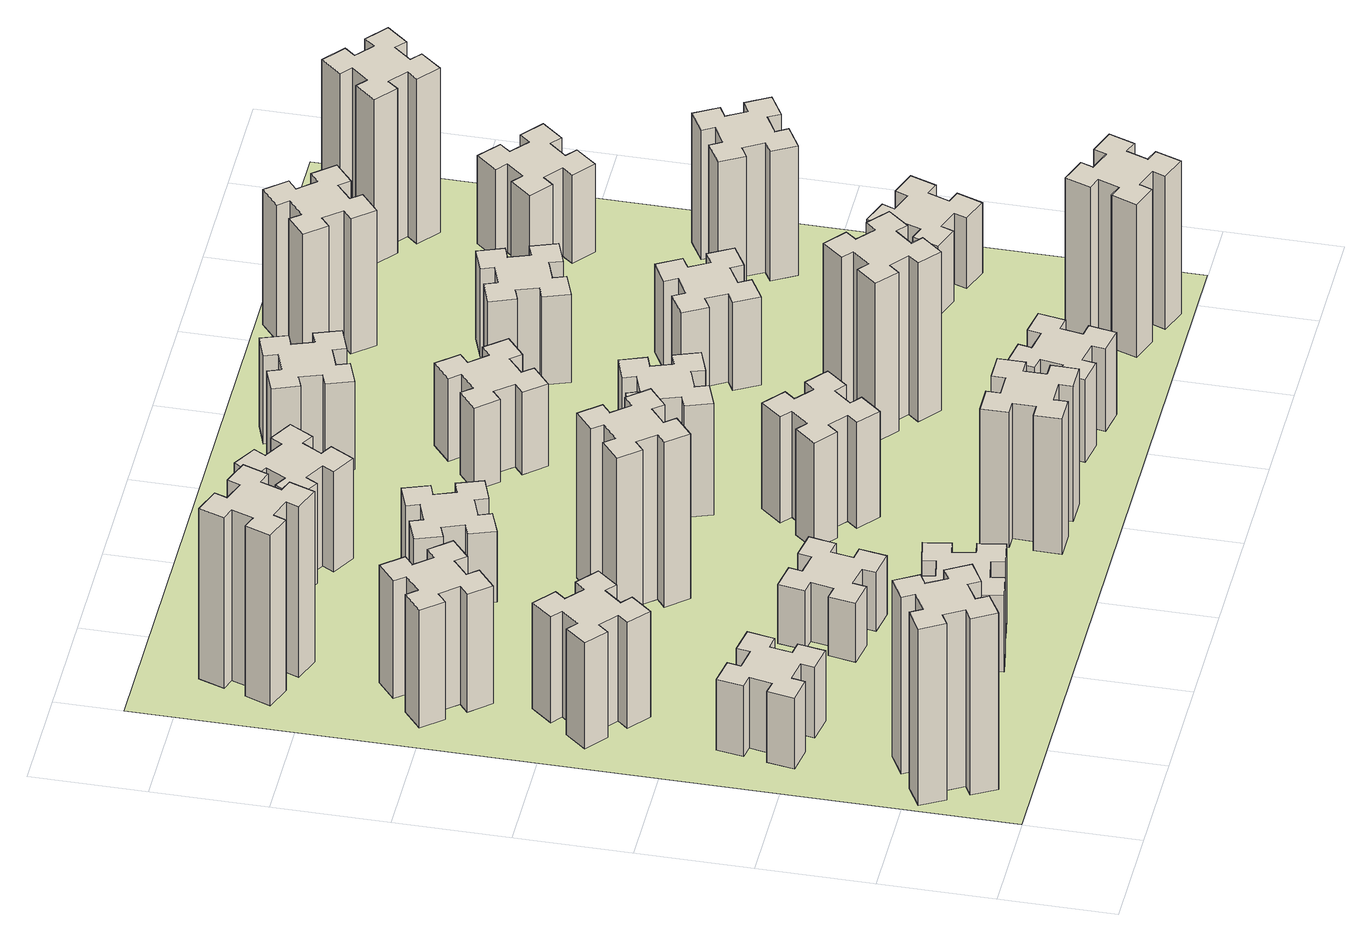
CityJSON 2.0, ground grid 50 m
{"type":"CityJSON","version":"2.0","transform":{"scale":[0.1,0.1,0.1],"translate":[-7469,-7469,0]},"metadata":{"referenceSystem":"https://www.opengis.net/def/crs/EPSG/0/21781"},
"CityObjects":{
"building1":{"type":"Building","attributes":{"class":"1000","function":"1000","usage":"1000","yearOfConstruction":2016,"roofType":"1000","measuredHeight":90,"storeysAboveGround":30,"storeysBelowGround":0},"geometry":[{"type":"Solid","lod":"1","boundaries":[[[[0,1,2,3,4,5,6,7,8,9,10,11,12,13,14,15,16,17,18,19]],[[17,16,20,21]],[[16,15,22,20]],[[15,14,23,22]],[[14,13,24,23]],[[13,12,25,24]],[[12,11,26,25]],[[11,10,27,26]],[[10,9,28,27]],[[9,8,29,28]],[[8,7,30,29]],[[7,6,31,30]],[[6,5,32,31]],[[5,4,33,32]],[[4,3,34,33]],[[3,2,35,34]],[[2,1,36,35]],[[1,0,37,36]],[[0,19,38,37]],[[19,18,39,38]],[[18,17,21,39]],[[24,25,26,27,28,29,30,31,32,33,34,35,36,37,38,39,21,20,22,23]]]]}]},
"building2":{"type":"Building","attributes":{"class":"1000","function":"1000","usage":"1000","yearOfConstruction":2016,"roofType":"1000","measuredHeight":36,"storeysAboveGround":30,"storeysBelowGround":0},"geometry":[{"type":"Solid","lod":"1","boundaries":[[[[40,41,42,43,44,45,46,47,48,49,50,51,52,53,54,55,56,57,58,59]],[[57,56,60,61]],[[56,55,62,60]],[[55,54,63,62]],[[54,53,64,63]],[[53,52,65,64]],[[52,51,66,65]],[[51,50,67,66]],[[50,49,68,67]],[[49,48,69,68]],[[48,47,70,69]],[[47,46,71,70]],[[46,45,72,71]],[[45,44,73,72]],[[44,43,74,73]],[[43,42,75,74]],[[42,41,76,75]],[[41,40,77,76]],[[40,59,78,77]],[[59,58,79,78]],[[58,57,61,79]],[[64,65,66,67,68,69,70,71,72,73,74,75,76,77,78,79,61,60,62,63]]]]}]},
"building3":{"type":"Building","attributes":{"class":"1000","function":"1000","usage":"1000","yearOfConstruction":2016,"roofType":"1000","measuredHeight":54,"storeysAboveGround":30,"storeysBelowGround":0},"geometry":[{"type":"Solid","lod":"1","boundaries":[[[[80,81,82,83,84,85,86,87,88,89,90,91,92,93,94,95,96,97,98,99]],[[97,96,100,101]],[[96,95,102,100]],[[95,94,103,102]],[[94,93,104,103]],[[93,92,105,104]],[[92,91,106,105]],[[91,90,107,106]],[[90,89,108,107]],[[89,88,109,108]],[[88,87,110,109]],[[87,86,111,110]],[[86,85,112,111]],[[85,84,113,112]],[[84,83,114,113]],[[83,82,115,114]],[[82,81,116,115]],[[81,80,117,116]],[[80,99,118,117]],[[99,98,119,118]],[[98,97,101,119]],[[104,105,106,107,108,109,110,111,112,113,114,115,116,117,118,119,101,100,102,103]]]]}]},
"building4":{"type":"Building","attributes":{"class":"1000","function":"1000","usage":"1000","yearOfConstruction":2016,"roofType":"1000","measuredHeight":60,"storeysAboveGround":30,"storeysBelowGround":0},"geometry":[{"type":"Solid","lod":"1","boundaries":[[[[120,121,122,123,124,125,126,127,128,129,130,131,132,133,134,135,136,137,138,139]],[[137,136,140,141]],[[136,135,142,140]],[[135,134,143,142]],[[134,133,144,143]],[[133,132,145,144]],[[132,131,146,145]],[[131,130,147,146]],[[130,129,148,147]],[[129,128,149,148]],[[128,127,150,149]],[[127,126,151,150]],[[126,125,152,151]],[[125,124,153,152]],[[124,123,154,153]],[[123,122,155,154]],[[122,121,156,155]],[[121,120,157,156]],[[120,139,158,157]],[[139,138,159,158]],[[138,137,141,159]],[[144,145,146,147,148,149,150,151,152,153,154,155,156,157,158,159,141,140,142,143]]]]}]},
"building5":{"type":"Building","attributes":{"class":"1000","function":"1000","usage":"1000","yearOfConstruction":2016,"roofType":"1000","measuredHeight":39,"storeysAboveGround":30,"storeysBelowGround":0},"geometry":[{"type":"Solid","lod":"1","boundaries":[[[[160,161,162,163,164,165,166,167,168,169,170,171,172,173,174,175,176,177,178,179]],[[177,176,180,181]],[[176,175,182,180]],[[175,174,183,182]],[[174,173,184,183]],[[173,172,185,184]],[[172,171,186,185]],[[171,170,187,186]],[[170,169,188,187]],[[169,168,189,188]],[[168,167,190,189]],[[167,166,191,190]],[[166,165,192,191]],[[165,164,193,192]],[[164,163,194,193]],[[163,162,195,194]],[[162,161,196,195]],[[161,160,197,196]],[[160,179,198,197]],[[179,178,199,198]],[[178,177,181,199]],[[184,185,186,187,188,189,190,191,192,193,194,195,196,197,198,199,181,180,182,183]]]]}]},
"building6":{"type":"Building","attributes":{"class":"1000","function":"1000","usage":"1000","yearOfConstruction":2016,"roofType":"1000","measuredHeight":87,"storeysAboveGround":30,"storeysBelowGround":0},"geometry":[{"type":"Solid","lod":"1","boundaries":[[[[200,201,202,203,204,205,206,207,208,209,210,211,212,213,214,215,216,217,218,219]],[[217,216,220,221]],[[216,215,222,220]],[[215,214,223,222]],[[214,213,224,223]],[[213,212,225,224]],[[212,211,226,225]],[[211,210,227,226]],[[210,209,228,227]],[[209,208,229,228]],[[208,207,230,229]],[[207,206,231,230]],[[206,205,232,231]],[[205,204,233,232]],[[204,203,234,233]],[[203,202,235,234]],[[202,201,236,235]],[[201,200,237,236]],[[200,219,238,237]],[[219,218,239,238]],[[218,217,221,239]],[[224,225,226,227,228,229,230,231,232,233,234,235,236,237,238,239,221,220,222,223]]]]}]},
"building7":{"type":"Building","attributes":{"class":"1000","function":"1000","usage":"1000","yearOfConstruction":2016,"roofType":"1000","measuredHeight":30,"storeysAboveGround":30,"storeysBelowGround":0},"geometry":[{"type":"Solid","lod":"1","boundaries":[[[[240,241,242,243,244,245,246,247,248,249,250,251,252,253,254,255,256,257,258,259]],[[257,256,260,261]],[[256,255,262,260]],[[255,254,263,262]],[[254,253,264,263]],[[253,252,265,264]],[[252,251,266,265]],[[251,250,267,266]],[[250,249,268,267]],[[249,248,269,268]],[[248,247,270,269]],[[247,246,271,270]],[[246,245,272,271]],[[245,244,273,272]],[[244,243,274,273]],[[243,242,275,274]],[[242,241,276,275]],[[241,240,277,276]],[[240,259,278,277]],[[259,258,279,278]],[[258,257,261,279]],[[264,265,266,267,268,269,270,271,272,273,274,275,276,277,278,279,261,260,262,263]]]]}]},
"building8":{"type":"Building","attributes":{"class":"1000","function":"1000","usage":"1000","yearOfConstruction":2016,"roofType":"1000","measuredHeight":84,"storeysAboveGround":30,"storeysBelowGround":0},"geometry":[{"type":"Solid","lod":"1","boundaries":[[[[280,281,282,283,284,285,286,287,288,289,290,291,292,293,294,295,296,297,298,299]],[[297,296,300,301]],[[296,295,302,300]],[[295,294,303,302]],[[294,293,304,303]],[[293,292,305,304]],[[292,291,306,305]],[[291,290,307,306]],[[290,289,308,307]],[[289,288,309,308]],[[288,287,310,309]],[[287,286,311,310]],[[286,285,312,311]],[[285,284,313,312]],[[284,283,314,313]],[[283,282,315,314]],[[282,281,316,315]],[[281,280,317,316]],[[280,299,318,317]],[[299,298,319,318]],[[298,297,301,319]],[[304,305,306,307,308,309,310,311,312,313,314,315,316,317,318,319,301,300,302,303]]]]}]},
"building9":{"type":"Building","attributes":{"class":"1000","function":"1000","usage":"1000","yearOfConstruction":2016,"roofType":"1000","measuredHeight":36,"storeysAboveGround":30,"storeysBelowGround":0},"geometry":[{"type":"Solid","lod":"1","boundaries":[[[[320,321,322,323,324,325,326,327,328,329,330,331,332,333,334,335,336,337,338,339]],[[337,336,340,341]],[[336,335,342,340]],[[335,334,343,342]],[[334,333,344,343]],[[333,332,345,344]],[[332,331,346,345]],[[331,330,347,346]],[[330,329,348,347]],[[329,328,349,348]],[[328,327,350,349]],[[327,326,351,350]],[[326,325,352,351]],[[325,324,353,352]],[[324,323,354,353]],[[323,322,355,354]],[[322,321,356,355]],[[321,320,357,356]],[[320,339,358,357]],[[339,338,359,358]],[[338,337,341,359]],[[344,345,346,347,348,349,350,351,352,353,354,355,356,357,358,359,341,340,342,343]]]]}]},
"building10":{"type":"Building","attributes":{"class":"1000","function":"1000","usage":"1000","yearOfConstruction":2016,"roofType":"1000","measuredHeight":69,"storeysAboveGround":30,"storeysBelowGround":0},"geometry":[{"type":"Solid","lod":"1","boundaries":[[[[360,361,362,363,364,365,366,367,368,369,370,371,372,373,374,375,376,377,378,379]],[[377,376,380,381]],[[376,375,382,380]],[[375,374,383,382]],[[374,373,384,383]],[[373,372,385,384]],[[372,371,386,385]],[[371,370,387,386]],[[370,369,388,387]],[[369,368,389,388]],[[368,367,390,389]],[[367,366,391,390]],[[366,365,392,391]],[[365,364,393,392]],[[364,363,394,393]],[[363,362,395,394]],[[362,361,396,395]],[[361,360,397,396]],[[360,379,398,397]],[[379,378,399,398]],[[378,377,381,399]],[[384,385,386,387,388,389,390,391,392,393,394,395,396,397,398,399,381,380,382,383]]]]}]},
"building11":{"type":"Building","attributes":{"class":"1000","function":"1000","usage":"1000","yearOfConstruction":2016,"roofType":"1000","measuredHeight":51,"storeysAboveGround":30,"storeysBelowGround":0},"geometry":[{"type":"Solid","lod":"1","boundaries":[[[[400,401,402,403,404,405,406,407,408,409,410,411,412,413,414,415,416,417,418,419]],[[417,416,420,421]],[[416,415,422,420]],[[415,414,423,422]],[[414,413,424,423]],[[413,412,425,424]],[[412,411,426,425]],[[411,410,427,426]],[[410,409,428,427]],[[409,408,429,428]],[[408,407,430,429]],[[407,406,431,430]],[[406,405,432,431]],[[405,404,433,432]],[[404,403,434,433]],[[403,402,435,434]],[[402,401,436,435]],[[401,400,437,436]],[[400,419,438,437]],[[419,418,439,438]],[[418,417,421,439]],[[424,425,426,427,428,429,430,431,432,433,434,435,436,437,438,439,421,420,422,423]]]]}]},
"building12":{"type":"Building","attributes":{"class":"1000","function":"1000","usage":"1000","yearOfConstruction":2016,"roofType":"1000","measuredHeight":54,"storeysAboveGround":30,"storeysBelowGround":0},"geometry":[{"type":"Solid","lod":"1","boundaries":[[[[440,441,442,443,444,445,446,447,448,449,450,451,452,453,454,455,456,457,458,459]],[[457,456,460,461]],[[456,455,462,460]],[[455,454,463,462]],[[454,453,464,463]],[[453,452,465,464]],[[452,451,466,465]],[[451,450,467,466]],[[450,449,468,467]],[[449,448,469,468]],[[448,447,470,469]],[[447,446,471,470]],[[446,445,472,471]],[[445,444,473,472]],[[444,443,474,473]],[[443,442,475,474]],[[442,441,476,475]],[[441,440,477,476]],[[440,459,478,477]],[[459,458,479,478]],[[458,457,461,479]],[[464,465,466,467,468,469,470,471,472,473,474,475,476,477,478,479,461,460,462,463]]]]}]},
"building13":{"type":"Building","attributes":{"class":"1000","function":"1000","usage":"1000","yearOfConstruction":2016,"roofType":"1000","measuredHeight":57,"storeysAboveGround":30,"storeysBelowGround":0},"geometry":[{"type":"Solid","lod":"1","boundaries":[[[[480,481,482,483,484,485,486,487,488,489,490,491,492,493,494,495,496,497,498,499]],[[497,496,500,501]],[[496,495,502,500]],[[495,494,503,502]],[[494,493,504,503]],[[493,492,505,504]],[[492,491,506,505]],[[491,490,507,506]],[[490,489,508,507]],[[489,488,509,508]],[[488,487,510,509]],[[487,486,511,510]],[[486,485,512,511]],[[485,484,513,512]],[[484,483,514,513]],[[483,482,515,514]],[[482,481,516,515]],[[481,480,517,516]],[[480,499,518,517]],[[499,498,519,518]],[[498,497,501,519]],[[504,505,506,507,508,509,510,511,512,513,514,515,516,517,518,519,501,500,502,503]]]]}]},
"building14":{"type":"Building","attributes":{"class":"1000","function":"1000","usage":"1000","yearOfConstruction":2016,"roofType":"1000","measuredHeight":42,"storeysAboveGround":30,"storeysBelowGround":0},"geometry":[{"type":"Solid","lod":"1","boundaries":[[[[520,521,522,523,524,525,526,527,528,529,530,531,532,533,534,535,536,537,538,539]],[[537,536,540,541]],[[536,535,542,540]],[[535,534,543,542]],[[534,533,544,543]],[[533,532,545,544]],[[532,531,546,545]],[[531,530,547,546]],[[530,529,548,547]],[[529,528,549,548]],[[528,527,550,549]],[[527,526,551,550]],[[526,525,552,551]],[[525,524,553,552]],[[524,523,554,553]],[[523,522,555,554]],[[522,521,556,555]],[[521,520,557,556]],[[520,539,558,557]],[[539,538,559,558]],[[538,537,541,559]],[[544,545,546,547,548,549,550,551,552,553,554,555,556,557,558,559,541,540,542,543]]]]}]},
"building15":{"type":"Building","attributes":{"class":"1000","function":"1000","usage":"1000","yearOfConstruction":2016,"roofType":"1000","measuredHeight":42,"storeysAboveGround":30,"storeysBelowGround":0},"geometry":[{"type":"Solid","lod":"1","boundaries":[[[[560,561,562,563,564,565,566,567,568,569,570,571,572,573,574,575,576,577,578,579]],[[577,576,580,581]],[[576,575,582,580]],[[575,574,583,582]],[[574,573,584,583]],[[573,572,585,584]],[[572,571,586,585]],[[571,570,587,586]],[[570,569,588,587]],[[569,568,589,588]],[[568,567,590,589]],[[567,566,591,590]],[[566,565,592,591]],[[565,564,593,592]],[[564,563,594,593]],[[563,562,595,594]],[[562,561,596,595]],[[561,560,597,596]],[[560,579,598,597]],[[579,578,599,598]],[[578,577,581,599]],[[584,585,586,587,588,589,590,591,592,593,594,595,596,597,598,599,581,580,582,583]]]]}]},
"building16":{"type":"Building","attributes":{"class":"1000","function":"1000","usage":"1000","yearOfConstruction":2016,"roofType":"1000","measuredHeight":45,"storeysAboveGround":30,"storeysBelowGround":0},"geometry":[{"type":"Solid","lod":"1","boundaries":[[[[600,601,602,603,604,605,606,607,608,609,610,611,612,613,614,615,616,617,618,619]],[[617,616,620,621]],[[616,615,622,620]],[[615,614,623,622]],[[614,613,624,623]],[[613,612,625,624]],[[612,611,626,625]],[[611,610,627,626]],[[610,609,628,627]],[[609,608,629,628]],[[608,607,630,629]],[[607,606,631,630]],[[606,605,632,631]],[[605,604,633,632]],[[604,603,634,633]],[[603,602,635,634]],[[602,601,636,635]],[[601,600,637,636]],[[600,619,638,637]],[[619,618,639,638]],[[618,617,621,639]],[[624,625,626,627,628,629,630,631,632,633,634,635,636,637,638,639,621,620,622,623]]]]}]},
"building17":{"type":"Building","attributes":{"class":"1000","function":"1000","usage":"1000","yearOfConstruction":2016,"roofType":"1000","measuredHeight":81,"storeysAboveGround":30,"storeysBelowGround":0},"geometry":[{"type":"Solid","lod":"1","boundaries":[[[[640,641,642,643,644,645,646,647,648,649,650,651,652,653,654,655,656,657,658,659]],[[657,656,660,661]],[[656,655,662,660]],[[655,654,663,662]],[[654,653,664,663]],[[653,652,665,664]],[[652,651,666,665]],[[651,650,667,666]],[[650,649,668,667]],[[649,648,669,668]],[[648,647,670,669]],[[647,646,671,670]],[[646,645,672,671]],[[645,644,673,672]],[[644,643,674,673]],[[643,642,675,674]],[[642,641,676,675]],[[641,640,677,676]],[[640,659,678,677]],[[659,658,679,678]],[[658,657,661,679]],[[664,665,666,667,668,669,670,671,672,673,674,675,676,677,678,679,661,660,662,663]]]]}]},
"building18":{"type":"Building","attributes":{"class":"1000","function":"1000","usage":"1000","yearOfConstruction":2016,"roofType":"1000","measuredHeight":45,"storeysAboveGround":30,"storeysBelowGround":0},"geometry":[{"type":"Solid","lod":"1","boundaries":[[[[680,681,682,683,684,685,686,687,688,689,690,691,692,693,694,695,696,697,698,699]],[[697,696,700,701]],[[696,695,702,700]],[[695,694,703,702]],[[694,693,704,703]],[[693,692,705,704]],[[692,691,706,705]],[[691,690,707,706]],[[690,689,708,707]],[[689,688,709,708]],[[688,687,710,709]],[[687,686,711,710]],[[686,685,712,711]],[[685,684,713,712]],[[684,683,714,713]],[[683,682,715,714]],[[682,681,716,715]],[[681,680,717,716]],[[680,699,718,717]],[[699,698,719,718]],[[698,697,701,719]],[[704,705,706,707,708,709,710,711,712,713,714,715,716,717,718,719,701,700,702,703]]]]}]},
"building19":{"type":"Building","attributes":{"class":"1000","function":"1000","usage":"1000","yearOfConstruction":2016,"roofType":"1000","measuredHeight":45,"storeysAboveGround":30,"storeysBelowGround":0},"geometry":[{"type":"Solid","lod":"1","boundaries":[[[[720,721,722,723,724,725,726,727,728,729,730,731,732,733,734,735,736,737,738,739]],[[737,736,740,741]],[[736,735,742,740]],[[735,734,743,742]],[[734,733,744,743]],[[733,732,745,744]],[[732,731,746,745]],[[731,730,747,746]],[[730,729,748,747]],[[729,728,749,748]],[[728,727,750,749]],[[727,726,751,750]],[[726,725,752,751]],[[725,724,753,752]],[[724,723,754,753]],[[723,722,755,754]],[[722,721,756,755]],[[721,720,757,756]],[[720,739,758,757]],[[739,738,759,758]],[[738,737,741,759]],[[744,745,746,747,748,749,750,751,752,753,754,755,756,757,758,759,741,740,742,743]]]]}]},
"building20":{"type":"Building","attributes":{"class":"1000","function":"1000","usage":"1000","yearOfConstruction":2016,"roofType":"1000","measuredHeight":78,"storeysAboveGround":30,"storeysBelowGround":0},"geometry":[{"type":"Solid","lod":"1","boundaries":[[[[760,761,762,763,764,765,766,767,768,769,770,771,772,773,774,775,776,777,778,779]],[[777,776,780,781]],[[776,775,782,780]],[[775,774,783,782]],[[774,773,784,783]],[[773,772,785,784]],[[772,771,786,785]],[[771,770,787,786]],[[770,769,788,787]],[[769,768,789,788]],[[768,767,790,789]],[[767,766,791,790]],[[766,765,792,791]],[[765,764,793,792]],[[764,763,794,793]],[[763,762,795,794]],[[762,761,796,795]],[[761,760,797,796]],[[760,779,798,797]],[[779,778,799,798]],[[778,777,781,799]],[[784,785,786,787,788,789,790,791,792,793,794,795,796,797,798,799,781,780,782,783]]]]}]},
"building21":{"type":"Building","attributes":{"class":"1000","function":"1000","usage":"1000","yearOfConstruction":2016,"roofType":"1000","measuredHeight":69,"storeysAboveGround":30,"storeysBelowGround":0},"geometry":[{"type":"Solid","lod":"1","boundaries":[[[[800,801,802,803,804,805,806,807,808,809,810,811,812,813,814,815,816,817,818,819]],[[817,816,820,821]],[[816,815,822,820]],[[815,814,823,822]],[[814,813,824,823]],[[813,812,825,824]],[[812,811,826,825]],[[811,810,827,826]],[[810,809,828,827]],[[809,808,829,828]],[[808,807,830,829]],[[807,806,831,830]],[[806,805,832,831]],[[805,804,833,832]],[[804,803,834,833]],[[803,802,835,834]],[[802,801,836,835]],[[801,800,837,836]],[[800,819,838,837]],[[819,818,839,838]],[[818,817,821,839]],[[824,825,826,827,828,829,830,831,832,833,834,835,836,837,838,839,821,820,822,823]]]]}]},
"building22":{"type":"Building","attributes":{"class":"1000","function":"1000","usage":"1000","yearOfConstruction":2016,"roofType":"1000","measuredHeight":36,"storeysAboveGround":30,"storeysBelowGround":0},"geometry":[{"type":"Solid","lod":"1","boundaries":[[[[840,841,842,843,844,845,846,847,848,849,850,851,852,853,854,855,856,857,858,859]],[[857,856,860,861]],[[856,855,862,860]],[[855,854,863,862]],[[854,853,864,863]],[[853,852,865,864]],[[852,851,866,865]],[[851,850,867,866]],[[850,849,868,867]],[[849,848,869,868]],[[848,847,870,869]],[[847,846,871,870]],[[846,845,872,871]],[[845,844,873,872]],[[844,843,874,873]],[[843,842,875,874]],[[842,841,876,875]],[[841,840,877,876]],[[840,859,878,877]],[[859,858,879,878]],[[858,857,861,879]],[[864,865,866,867,868,869,870,871,872,873,874,875,876,877,878,879,861,860,862,863]]]]}]},
"building23":{"type":"Building","attributes":{"class":"1000","function":"1000","usage":"1000","yearOfConstruction":2016,"roofType":"1000","measuredHeight":66,"storeysAboveGround":30,"storeysBelowGround":0},"geometry":[{"type":"Solid","lod":"1","boundaries":[[[[880,881,882,883,884,885,886,887,888,889,890,891,892,893,894,895,896,897,898,899]],[[897,896,900,901]],[[896,895,902,900]],[[895,894,903,902]],[[894,893,904,903]],[[893,892,905,904]],[[892,891,906,905]],[[891,890,907,906]],[[890,889,908,907]],[[889,888,909,908]],[[888,887,910,909]],[[887,886,911,910]],[[886,885,912,911]],[[885,884,913,912]],[[884,883,914,913]],[[883,882,915,914]],[[882,881,916,915]],[[881,880,917,916]],[[880,899,918,917]],[[899,898,919,918]],[[898,897,901,919]],[[904,905,906,907,908,909,910,911,912,913,914,915,916,917,918,919,901,900,902,903]]]]}]},
"building24":{"type":"Building","attributes":{"class":"1000","function":"1000","usage":"1000","yearOfConstruction":2016,"roofType":"1000","measuredHeight":45,"storeysAboveGround":30,"storeysBelowGround":0},"geometry":[{"type":"Solid","lod":"1","boundaries":[[[[920,921,922,923,924,925,926,927,928,929,930,931,932,933,934,935,936,937,938,939]],[[937,936,940,941]],[[936,935,942,940]],[[935,934,943,942]],[[934,933,944,943]],[[933,932,945,944]],[[932,931,946,945]],[[931,930,947,946]],[[930,929,948,947]],[[929,928,949,948]],[[928,927,950,949]],[[927,926,951,950]],[[926,925,952,951]],[[925,924,953,952]],[[924,923,954,953]],[[923,922,955,954]],[[922,921,956,955]],[[921,920,957,956]],[[920,939,958,957]],[[939,938,959,958]],[[938,937,941,959]],[[944,945,946,947,948,949,950,951,952,953,954,955,956,957,958,959,941,940,942,943]]]]}]},
"building25":{"type":"Building","attributes":{"class":"1000","function":"1000","usage":"1000","yearOfConstruction":2016,"roofType":"1000","measuredHeight":84,"storeysAboveGround":30,"storeysBelowGround":0},"geometry":[{"type":"Solid","lod":"1","boundaries":[[[[960,961,962,963,964,965,966,967,968,969,970,971,972,973,974,975,976,977,978,979]],[[977,976,980,981]],[[976,975,982,980]],[[975,974,983,982]],[[974,973,984,983]],[[973,972,985,984]],[[972,971,986,985]],[[971,970,987,986]],[[970,969,988,987]],[[969,968,989,988]],[[968,967,990,989]],[[967,966,991,990]],[[966,965,992,991]],[[965,964,993,992]],[[964,963,994,993]],[[963,962,995,994]],[[962,961,996,995]],[[961,960,997,996]],[[960,979,998,997]],[[979,978,999,998]],[[978,977,981,999]],[[984,985,986,987,988,989,990,991,992,993,994,995,996,997,998,999,981,980,982,983]]]]}]},
"landuse1":{"type":"LandUse","attributes":{"name":"plot1","function":"1010"},"geometry":[{"type":"MultiSurface","lod":"1","boundaries":[[[1000,1001,1002,1003]]]}]}
},
"vertices":[
[155,364,0],[205,277,0],[153,247,0],[213,143,0],[317,203,0],[287,255,0],[374,305,0],[404,253,0],[508,313,0],[448,417,0],[396,387,0],[346,474,0],[398,504,0],[338,608,0],[234,548,0],[264,496,0],[177,446,0],[147,498,0],[43,438,0],[103,334,0],[177,446,900],[147,498,900],[264,496,900],[234,548,900],[338,608,900],[398,504,900],[346,474,900],[396,387,900],[448,417,900],[508,313,900],[404,253,900],[374,305,900],[287,255,900],[317,203,900],[213,143,900],[153,247,900],[205,277,900],[155,364,900],[103,334,900],[43,438,900],
[307,1016,0],[405,998,0],[395,939,0],[513,918,0],[534,1037,0],[475,1047,0],[492,1145,0],[551,1135,0],[572,1253,0],[454,1274,0],[444,1215,0],[345,1232,0],[356,1291,0],[237,1312,0],[217,1194,0],[276,1184,0],[258,1085,0],[199,1096,0],[178,977,0],[297,957,0],[258,1085,360],[199,1096,360],[276,1184,360],[217,1194,360],[237,1312,360],[356,1291,360],[345,1232,360],[444,1215,360],[454,1274,360],[572,1253,360],[551,1135,360],[492,1145,360],[475,1047,360],[534,1037,360],[513,918,360],[395,939,360],[405,998,360],[307,1016,360],[297,957,360],[178,977,360],
[484,1907,0],[408,1972,0],[446,2018,0],[354,2095,0],[277,2003,0],[323,1964,0],[259,1888,0],[213,1926,0],[136,1834,0],[228,1757,0],[266,1803,0],[343,1739,0],[304,1693,0],[396,1616,0],[473,1708,0],[427,1746,0],[492,1823,0],[538,1784,0],[615,1876,0],[523,1953,0],[492,1823,540],[538,1784,540],[427,1746,540],[473,1708,540],[396,1616,540],[304,1693,540],[343,1739,540],[266,1803,540],[228,1757,540],[136,1834,540],[213,1926,540],[259,1888,540],[323,1964,540],[277,2003,540],[354,2095,540],[446,2018,540],[408,1972,540],[484,1907,540],[523,1953,540],[615,1876,540],
[492,2528,0],[427,2604,0],[473,2643,0],[396,2735,0],[304,2658,0],[343,2612,0],[266,2547,0],[228,2593,0],[136,2516,0],[213,2424,0],[259,2463,0],[323,2386,0],[277,2348,0],[354,2256,0],[446,2333,0],[408,2379,0],[484,2443,0],[523,2397,0],[615,2474,0],[538,2566,0],[484,2443,600],[523,2397,600],[408,2379,600],[446,2333,600],[354,2256,600],[277,2348,600],[323,2386,600],[259,2463,600],[213,2424,600],[136,2516,600],[228,2593,600],[266,2547,600],[343,2612,600],[304,2658,600],[396,2735,600],[473,2643,600],[427,2604,600],[492,2528,600],[538,2566,600],[615,2474,600],
[1085,358,0],[1184,376,0],[1194,317,0],[1312,337,0],[1291,456,0],[1232,445,0],[1215,544,0],[1274,554,0],[1253,672,0],[1135,651,0],[1145,592,0],[1047,575,0],[1037,634,0],[918,613,0],[939,495,0],[998,505,0],[1016,407,0],[957,397,0],[977,278,0],[1096,299,0],[1016,407,390],[957,397,390],[998,505,390],[939,495,390],[918,613,390],[1037,634,390],[1047,575,390],[1145,592,390],[1135,651,390],[1253,672,390],[1274,554,390],[1215,544,390],[1232,445,390],[1291,456,390],[1312,337,390],[1194,317,390],[1184,376,390],[1085,358,390],[1096,299,390],[977,278,390],
[462,3151,0],[496,3245,0],[552,3224,0],[593,3337,0],[480,3378,0],[460,3322,0],[366,3356,0],[387,3412,0],[274,3453,0],[233,3340,0],[289,3320,0],[255,3226,0],[199,3247,0],[157,3134,0],[270,3093,0],[291,3149,0],[385,3115,0],[364,3059,0],[477,3017,0],[518,3130,0],[385,3115,870],[364,3059,870],[291,3149,870],[270,3093,870],[157,3134,870],[199,3247,870],[255,3226,870],[289,3320,870],[233,3340,870],[274,3453,870],[387,3412,870],[366,3356,870],[460,3322,870],[480,3378,870],[593,3337,870],[552,3224,870],[496,3245,870],[462,3151,870],[518,3130,870],[477,3017,870],
[1016,1084,0],[998,985,0],[939,996,0],[918,877,0],[1037,857,0],[1047,916,0],[1145,898,0],[1135,839,0],[1253,818,0],[1274,937,0],[1215,947,0],[1232,1045,0],[1291,1035,0],[1312,1153,0],[1194,1174,0],[1184,1115,0],[1085,1132,0],[1096,1191,0],[977,1212,0],[957,1094,0],[1085,1132,300],[1096,1191,300],[1184,1115,300],[1194,1174,300],[1312,1153,300],[1291,1035,300],[1232,1045,300],[1215,947,300],[1274,937,300],[1253,818,300],[1135,839,300],[1145,898,300],[1047,916,300],[1037,857,300],[918,877,300],[939,996,300],[998,985,300],[1016,1084,300],[957,1094,300],[977,1212,300],
[1248,1739,0],[1324,1803,0],[1363,1757,0],[1455,1834,0],[1378,1926,0],[1332,1888,0],[1267,1964,0],[1313,2003,0],[1236,2095,0],[1144,2018,0],[1183,1972,0],[1106,1907,0],[1068,1953,0],[976,1876,0],[1053,1784,0],[1099,1823,0],[1163,1746,0],[1117,1708,0],[1194,1616,0],[1286,1693,0],[1163,1746,840],[1117,1708,840],[1099,1823,840],[1053,1784,840],[976,1876,840],[1068,1953,840],[1106,1907,840],[1183,1972,840],[1144,2018,840],[1236,2095,840],[1313,2003,840],[1267,1964,840],[1332,1888,840],[1378,1926,840],[1455,1834,840],[1363,1757,840],[1324,1803,840],[1248,1739,840],[1286,1693,840],[1194,1616,840],
[1125,2716,0],[1031,2682,0],[1010,2738,0],[897,2697,0],[939,2584,0],[995,2605,0],[1029,2511,0],[973,2490,0],[1014,2377,0],[1127,2419,0],[1106,2475,0],[1200,2509,0],[1220,2453,0],[1333,2494,0],[1292,2607,0],[1236,2586,0],[1202,2680,0],[1258,2700,0],[1217,2813,0],[1104,2772,0],[1202,2680,360],[1258,2700,360],[1236,2586,360],[1292,2607,360],[1333,2494,360],[1220,2453,360],[1200,2509,360],[1106,2475,360],[1127,2419,360],[1014,2377,360],[973,2490,360],[1029,2511,360],[995,2605,360],[939,2584,360],[897,2697,360],[1010,2738,360],[1031,2682,360],[1125,2716,360],[1104,2772,360],[1217,2813,360],
[2065,325,0],[2065,425,0],[2125,425,0],[2125,545,0],[2005,545,0],[2005,485,0],[1905,485,0],[1905,545,0],[1785,545,0],[1785,425,0],[1845,425,0],[1845,325,0],[1785,325,0],[1785,205,0],[1905,205,0],[1905,265,0],[2005,265,0],[2005,205,0],[2125,205,0],[2125,325,0],[2005,265,690],[2005,205,690],[1905,265,690],[1905,205,690],[1785,205,690],[1785,325,690],[1845,325,690],[1845,425,690],[1785,425,690],[1785,545,690],[1905,545,690],[1905,485,690],[2005,485,690],[2005,545,690],[2125,545,690],[2125,425,690],[2065,425,690],[2065,325,690],[2125,325,690],[2125,205,690],
[1214,3306,0],[1127,3356,0],[1157,3408,0],[1053,3468,0],[993,3364,0],[1045,3334,0],[995,3247,0],[943,3277,0],[883,3173,0],[987,3113,0],[1017,3165,0],[1104,3115,0],[1074,3063,0],[1178,3003,0],[1238,3107,0],[1186,3137,0],[1236,3224,0],[1288,3194,0],[1348,3298,0],[1244,3358,0],[1236,3224,510],[1288,3194,510],[1186,3137,510],[1238,3107,510],[1178,3003,510],[1074,3063,510],[1104,3115,510],[1017,3165,510],[987,3113,510],[883,3173,510],[943,3277,510],[995,3247,510],[1045,3334,510],[993,3364,510],[1053,3468,510],[1157,3408,510],[1127,3356,510],[1214,3306,510],[1244,3358,510],[1348,3298,510],
[1746,1163,0],[1823,1099,0],[1784,1053,0],[1876,976,0],[1953,1068,0],[1907,1106,0],[1972,1183,0],[2018,1144,0],[2095,1236,0],[2003,1313,0],[1964,1267,0],[1888,1332,0],[1926,1378,0],[1834,1455,0],[1757,1363,0],[1803,1324,0],[1739,1248,0],[1693,1286,0],[1616,1194,0],[1708,1117,0],[1739,1248,540],[1693,1286,540],[1803,1324,540],[1757,1363,540],[1834,1455,540],[1926,1378,540],[1888,1332,540],[1964,1267,540],[2003,1313,540],[2095,1236,540],[2018,1144,540],[1972,1183,540],[1907,1106,540],[1953,1068,540],[1876,976,540],[1784,1053,540],[1823,1099,540],[1746,1163,540],[1708,1117,540],[1616,1194,540],
[1846,1735,0],[1940,1769,0],[1960,1713,0],[2073,1754,0],[2032,1867,0],[1976,1846,0],[1942,1940,0],[1998,1960,0],[1957,2073,0],[1844,2032,0],[1865,1976,0],[1771,1942,0],[1750,1998,0],[1637,1957,0],[1679,1844,0],[1735,1865,0],[1769,1771,0],[1713,1750,0],[1754,1637,0],[1867,1679,0],[1769,1771,570],[1713,1750,570],[1735,1865,570],[1679,1844,570],[1637,1957,570],[1750,1998,570],[1771,1942,570],[1865,1976,570],[1844,2032,570],[1957,2073,570],[1998,1960,570],[1942,1940,570],[1976,1846,570],[2032,1867,570],[2073,1754,570],[1960,1713,570],[1940,1769,570],[1846,1735,570],[1867,1679,570],[1754,1637,570],
[2527,276,0],[2625,258,0],[2615,199,0],[2733,178,0],[2754,297,0],[2695,307,0],[2712,405,0],[2771,395,0],[2792,513,0],[2674,534,0],[2664,475,0],[2565,492,0],[2576,551,0],[2457,572,0],[2437,454,0],[2496,444,0],[2478,345,0],[2419,356,0],[2398,237,0],[2517,217,0],[2478,345,420],[2419,356,420],[2496,444,420],[2437,454,420],[2457,572,420],[2576,551,420],[2565,492,420],[2664,475,420],[2674,534,420],[2792,513,420],[2771,395,420],[2712,405,420],[2695,307,420],[2754,297,420],[2733,178,420],[2615,199,420],[2625,258,420],[2527,276,420],[2517,217,420],[2398,237,420],
[1988,2479,0],[2064,2543,0],[2103,2497,0],[2195,2574,0],[2118,2666,0],[2072,2628,0],[2007,2704,0],[2053,2743,0],[1976,2835,0],[1884,2758,0],[1923,2712,0],[1846,2647,0],[1808,2693,0],[1716,2616,0],[1793,2524,0],[1839,2563,0],[1903,2486,0],[1857,2448,0],[1934,2356,0],[2026,2433,0],[1903,2486,420],[1857,2448,420],[1839,2563,420],[1793,2524,420],[1716,2616,420],[1808,2693,420],[1846,2647,420],[1923,2712,420],[1884,2758,420],[1976,2835,420],[2053,2743,420],[2007,2704,420],[2072,2628,420],[2118,2666,420],[2195,2574,420],[2103,2497,420],[2064,2543,420],[1988,2479,420],[2026,2433,420],[1934,2356,420],
[1865,3456,0],[1771,3422,0],[1750,3478,0],[1637,3437,0],[1679,3324,0],[1735,3345,0],[1769,3251,0],[1713,3230,0],[1754,3117,0],[1867,3159,0],[1846,3215,0],[1940,3249,0],[1960,3193,0],[2073,3234,0],[2032,3347,0],[1976,3326,0],[1942,3420,0],[1998,3440,0],[1957,3553,0],[1844,3512,0],[1942,3420,450],[1998,3440,450],[1976,3326,450],[2032,3347,450],[2073,3234,450],[1960,3193,450],[1940,3249,450],[1846,3215,450],[1867,3159,450],[1754,3117,450],[1713,3230,450],[1769,3251,450],[1735,3345,450],[1679,3324,450],[1637,3437,450],[1750,3478,450],[1771,3422,450],[1865,3456,450],[1844,3512,450],[1957,3553,450],
[2647,1006,0],[2712,1083,0],[2758,1044,0],[2835,1136,0],[2743,1213,0],[2704,1167,0],[2628,1232,0],[2666,1278,0],[2574,1355,0],[2497,1263,0],[2543,1224,0],[2479,1148,0],[2433,1186,0],[2356,1094,0],[2448,1017,0],[2486,1063,0],[2563,999,0],[2524,953,0],[2616,876,0],[2693,968,0],[2563,999,810],[2524,953,810],[2486,1063,810],[2448,1017,810],[2356,1094,810],[2433,1186,810],[2479,1148,810],[2543,1224,810],[2497,1263,810],[2574,1355,810],[2666,1278,810],[2628,1232,810],[2704,1167,810],[2743,1213,810],[2835,1136,810],[2758,1044,810],[2712,1083,810],[2647,1006,810],[2693,968,810],[2616,876,810],
[2575,1844,0],[2625,1757,0],[2573,1727,0],[2633,1623,0],[2737,1683,0],[2707,1735,0],[2794,1785,0],[2824,1733,0],[2928,1793,0],[2868,1897,0],[2816,1867,0],[2766,1954,0],[2818,1984,0],[2758,2088,0],[2654,2028,0],[2684,1976,0],[2597,1926,0],[2567,1978,0],[2463,1918,0],[2523,1814,0],[2597,1926,450],[2567,1978,450],[2684,1976,450],[2654,2028,450],[2758,2088,450],[2818,1984,450],[2766,1954,450],[2816,1867,450],[2868,1897,450],[2928,1793,450],[2824,1733,450],[2794,1785,450],[2707,1735,450],[2737,1683,450],[2633,1623,450],[2573,1727,450],[2625,1757,450],[2575,1844,450],[2523,1814,450],[2463,1918,450],
[2586,2475,0],[2680,2509,0],[2700,2453,0],[2813,2494,0],[2772,2607,0],[2716,2586,0],[2682,2680,0],[2738,2700,0],[2697,2813,0],[2584,2772,0],[2605,2716,0],[2511,2682,0],[2490,2738,0],[2377,2697,0],[2419,2584,0],[2475,2605,0],[2509,2511,0],[2453,2490,0],[2494,2377,0],[2607,2419,0],[2509,2511,450],[2453,2490,450],[2475,2605,450],[2419,2584,450],[2377,2697,450],[2490,2738,450],[2511,2682,450],[2605,2716,450],[2584,2772,450],[2697,2813,450],[2738,2700,450],[2682,2680,450],[2716,2586,450],[2772,2607,450],[2813,2494,450],[2700,2453,450],[2680,2509,450],[2586,2475,450],[2607,2419,450],[2494,2377,450],
[3251,189,0],[3345,155,0],[3324,99,0],[3437,57,0],[3478,170,0],[3422,191,0],[3456,285,0],[3512,264,0],[3553,377,0],[3440,418,0],[3420,362,0],[3326,396,0],[3347,452,0],[3234,493,0],[3193,380,0],[3249,360,0],[3215,266,0],[3159,287,0],[3117,174,0],[3230,133,0],[3215,266,780],[3159,287,780],[3249,360,780],[3193,380,780],[3234,493,780],[3347,452,780],[3326,396,780],[3420,362,780],[3440,418,780],[3553,377,780],[3512,264,780],[3456,285,780],[3422,191,780],[3478,170,780],[3437,57,780],[3324,99,780],[3345,155,780],[3251,189,780],[3230,133,780],[3117,174,780],
[2628,3319,0],[2704,3383,0],[2743,3337,0],[2835,3414,0],[2758,3506,0],[2712,3468,0],[2647,3544,0],[2693,3583,0],[2616,3675,0],[2524,3598,0],[2563,3552,0],[2486,3487,0],[2448,3533,0],[2356,3456,0],[2433,3364,0],[2479,3403,0],[2543,3326,0],[2497,3288,0],[2574,3196,0],[2666,3273,0],[2543,3326,690],[2497,3288,690],[2479,3403,690],[2433,3364,690],[2356,3456,690],[2448,3533,690],[2486,3487,690],[2563,3552,690],[2524,3598,690],[2616,3675,690],[2693,3583,690],[2647,3544,690],[2712,3468,690],[2758,3506,690],[2835,3414,690],[2743,3337,690],[2704,3383,690],[2628,3319,690],[2666,3273,690],[2574,3196,690],
[3351,1029,0],[3445,995,0],[3424,939,0],[3537,897,0],[3578,1010,0],[3522,1031,0],[3556,1125,0],[3612,1104,0],[3653,1217,0],[3540,1258,0],[3520,1202,0],[3426,1236,0],[3447,1292,0],[3334,1333,0],[3293,1220,0],[3349,1200,0],[3315,1106,0],[3259,1127,0],[3217,1014,0],[3330,973,0],[3315,1106,360],[3259,1127,360],[3349,1200,360],[3293,1220,360],[3334,1333,360],[3447,1292,360],[3426,1236,360],[3520,1202,360],[3540,1258,360],[3653,1217,360],[3612,1104,360],[3556,1125,360],[3522,1031,360],[3578,1010,360],[3537,897,360],[3424,939,360],[3445,995,360],[3351,1029,360],[3330,973,360],[3217,1014,360],
[3556,1867,0],[3506,1954,0],[3558,1984,0],[3498,2088,0],[3394,2028,0],[3424,1976,0],[3337,1926,0],[3307,1978,0],[3203,1918,0],[3263,1814,0],[3315,1844,0],[3365,1757,0],[3313,1727,0],[3373,1623,0],[3477,1683,0],[3447,1735,0],[3534,1785,0],[3564,1733,0],[3668,1793,0],[3608,1897,0],[3534,1785,660],[3564,1733,660],[3447,1735,660],[3477,1683,660],[3373,1623,660],[3313,1727,660],[3365,1757,660],[3315,1844,660],[3263,1814,660],[3203,1918,660],[3307,1978,660],[3337,1926,660],[3424,1976,660],[3394,2028,660],[3498,2088,660],[3558,1984,660],[3506,1954,660],[3556,1867,660],[3608,1897,660],[3668,1793,660],
[3444,2747,0],[3368,2812,0],[3406,2858,0],[3314,2935,0],[3237,2843,0],[3283,2804,0],[3219,2728,0],[3173,2766,0],[3096,2674,0],[3188,2597,0],[3226,2643,0],[3303,2579,0],[3264,2533,0],[3356,2456,0],[3433,2548,0],[3387,2586,0],[3452,2663,0],[3498,2624,0],[3575,2716,0],[3483,2793,0],[3452,2663,450],[3498,2624,450],[3387,2586,450],[3433,2548,450],[3356,2456,450],[3264,2533,450],[3303,2579,450],[3226,2643,450],[3188,2597,450],[3096,2674,450],[3173,2766,450],[3219,2728,450],[3283,2804,450],[3237,2843,450],[3314,2935,450],[3406,2858,450],[3368,2812,450],[3444,2747,450],[3483,2793,450],[3575,2716,450],
[3387,3226,0],[3452,3303,0],[3498,3264,0],[3575,3356,0],[3483,3433,0],[3444,3387,0],[3368,3452,0],[3406,3498,0],[3314,3575,0],[3237,3483,0],[3283,3444,0],[3219,3368,0],[3173,3406,0],[3096,3314,0],[3188,3237,0],[3226,3283,0],[3303,3219,0],[3264,3173,0],[3356,3096,0],[3433,3188,0],[3303,3219,840],[3264,3173,840],[3226,3283,840],[3188,3237,840],[3096,3314,840],[3173,3406,840],[3219,3368,840],[3283,3444,840],[3237,3483,840],[3314,3575,840],[3406,3498,840],[3368,3452,840],[3444,3387,840],[3483,3433,840],[3575,3356,840],[3498,3264,840],[3452,3303,840],[3387,3226,840],[3433,3188,840],[3356,3096,840],
[5,3705,0],[3705,3705,0],[3705,5,0],[5,5,0]
]}
